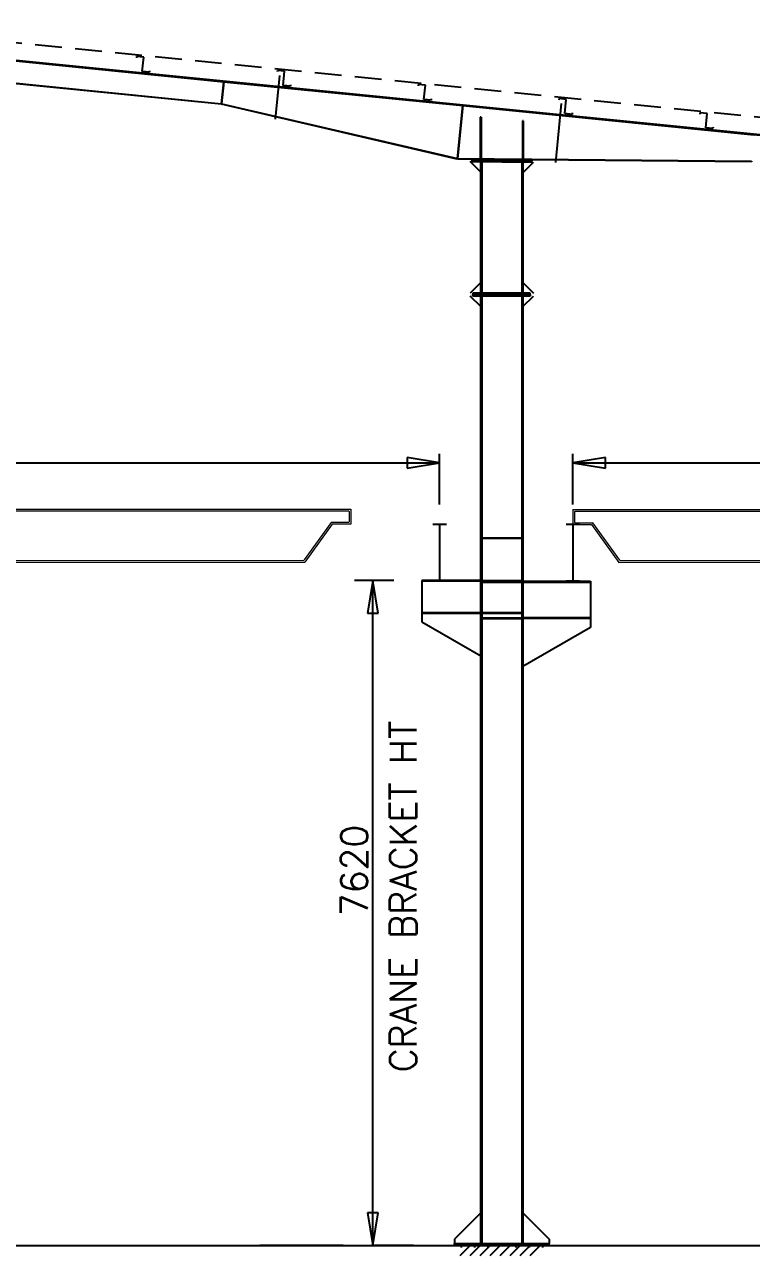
# Model space of a CAD drawing. Header units: millimetres. Extents: x 68421 to 1479662, y -51504 to 144751.
# Drawn here: x 1176996 to 1185178, y 59664 to 73527 of the extents above; entities that cross this region are included whole.
import ezdxf

# ---------------------------------------------------------------- set-up
doc = ezdxf.new("R2010")
doc.units = ezdxf.units.MM
doc.header["$LTSCALE"] = 0.35
doc.header["$MEASUREMENT"] = 0
doc.linetypes.add('CONTIN', pattern=[0, 0, 0])
doc.linetypes.add('DASHED', pattern=[1290.855, 860.57, -430.285])
doc.layers.get('0').update_dxf_attribs({"linetype": 'CONTIN'})
for name, color, linetype in [('1', 7, 'CONTIN'), ('10', 10, 'CONTIN'), ('11', 7, 'CONTIN'), ('12', 6, 'CONTIN'), ('2', 6, 'CONTIN'), ('5', 5, 'DASHED')]:
    doc.layers.add(name, color=color, linetype=linetype)
doc.styles.add('SIMPLEX', font='simplex.shx', dxfattribs={"width": 0.8})

# ---------------------------------------------------------------- blocks, each defined once
blk = doc.blocks.new('WSECTN')
for p, q in [((-76.2, 25.4), (76.2, 25.4)), ((0, 0), (0, 25.4)), ((-76.2, 0), (76.2, 0))]:
    blk.add_line(p, q)
blk = doc.blocks.new('ARROWF')
for p, q in [((0, 0), (-366, 61)), ((-366, 61), (-366, -61)), ((-366, -61), (0, 0))]:
    blk.add_line(p, q)
blk = doc.blocks.new('ZCOL')
for p, q in [((10.2, 0), (0, 0)), ((0, 0), (0, -25.4)), ((10.2, -2.5), (10.2, 0)), ((-10.2, -25.4), (-10.2, -22.9)), ((0, -25.4), (-10.2, -25.4))]:
    blk.add_line(p, q)
blk = doc.blocks.new('FGD')
at = {"lineweight": 0}
for p, q in [((1119001, 91678), (1131701, 91682)), ((1119001, 91678), (1119001, 91509)), ((1119021, 91652), (1119021, 91536)), ((1119028, 91658), (1131675, 91662)), ((1131681, 91655), (1131681, 91539)), ((1131701, 91682), (1131701, 91513)), ((1119001, 91509), (1119211, 91509)), ((1119028, 91529), (1119218, 91529)), ((1119211, 91509), (1119518, 91082)), ((1119224, 91526), (1119526, 91105)), ((1131479, 91530), (1131177, 91109)), ((1131491, 91513), (1131185, 91086)), ((1131675, 91532), (1131484, 91532)), ((1131701, 91513), (1131491, 91513)), ((1119518, 91082), (1131185, 91086)), ((1119531, 91102), (1131171, 91106))]:
    blk.add_line(p, q, dxfattribs=at)
for centre, start, end in [((1119028, 91652), 90, 180), ((1131675, 91655), 0, 90), ((1119028, 91536), 180, 270), ((1119218, 91522), 35.6722, 90), ((1131484, 91526), 90, 144.3278), ((1131675, 91539), 270, 0), ((1131171, 91112), 270, 324.3278)]:
    blk.add_arc(centre, 6.64, start, end, dxfattribs=at)

msp = doc.modelspace()

# ---------------------------------------------------------------- linework, layer by layer
at = {"layer": '1'}
for p, q in [((1174884.23189, 73318.9179), (1179237.93899, 72883.5459)), ((1174884.23189, 73318.9179), (1185506.67139, 72256.6738)), ((1185507.16749, 72261.6484), (1174884.73189, 73323.8916)), ((1174884.23189, 73067.6709), (1179213.06199, 72634.7871)), ((1179212.24759, 72629.8437), (1174884.23189, 73062.6464)), ((1174884.73189, 73067.622), (1179212.74369, 72634.8173)), ((1179866.14989, 72954.9619), (1179816.72609, 72460.747)), ((1179213.06199, 72634.7871), (1179237.93899, 72883.5459)), ((1179237.93899, 72883.5459), (1179213.06199, 72634.7871)), ((1179237.93899, 72883.5459), (1181927.91939, 72614.5488)), ((1179213.44089, 72634.6992), (1179212.08349, 72628.8554)), ((1181866.86089, 72011.6826), (1179212.08349, 72628.8554)), ((1179212.74369, 72634.8173), (1179212.24759, 72629.8437)), ((1179213.06199, 72634.7871), (1179213.06199, 72634.7871)), ((1179213.06199, 72634.7871), (1181868.21829, 72017.5263)), ((1179213.44089, 72634.6992), (1181868.21829, 72017.5263)), ((1181868.21829, 72017.5263), (1181927.91939, 72614.5488)), ((1181927.91939, 72614.5488), (1181868.21829, 72017.5263)), ((1181927.91939, 72614.5488), (1185208.15579, 72286.5244)), ((1183037.83159, 72637.7939), (1182971.52299, 71974.7236)), ((1182126.23389, 72485.0742), (1182126.23389, 72015.0742)), ((1182136.23779, 72485.0742), (1182126.23389, 72485.0742)), ((1182126.23389, 72485.0742), (1182126.23389, 72015.0742)), ((1182136.23779, 72485.0742), (1182126.23389, 72485.0742)), ((1182126.23389, 72485.0742), (1182126.23389, 72015.0742)), ((1182136.23779, 72485.0742), (1182126.23389, 72485.0742)), ((1182126.23389, 72485.0742), (1182126.23389, 72015.0742)), ((1182136.23779, 72485.0742), (1182126.23389, 72485.0742)), ((1182126.23389, 72485.0742), (1182126.23389, 72015.0742)), ((1182136.23779, 72485.0742), (1182126.23389, 72485.0742)), ((1182126.23389, 72485.0742), (1182126.23389, 72015.0742)), ((1182136.23779, 72485.0742), (1182126.23389, 72485.0742)), ((1182126.23389, 72485.0742), (1182126.23389, 72015.0742)), ((1182136.23779, 72485.0742), (1182126.23389, 72485.0742)), ((1182126.23389, 72485.0742), (1182126.23389, 72015.0742)), ((1182136.23779, 72485.0742), (1182126.23389, 72485.0742)), ((1182126.23389, 72485.0742), (1182126.23389, 72015.0742)), ((1182136.23779, 72485.0742), (1182126.23389, 72485.0742)), ((1182136.23779, 72485.0742), (1182136.23779, 72015.0742)), ((1182136.23779, 72485.0742), (1182136.23779, 72015.0742)), ((1182136.23779, 72485.0742), (1182136.23779, 72015.0742)), ((1182136.23779, 72485.0742), (1182136.23779, 72015.0742)), ((1182136.23779, 72485.0742), (1182136.23779, 72015.0742)), ((1182136.23779, 72485.0742), (1182136.23779, 72015.0742)), ((1182136.23779, 72485.0742), (1182136.23779, 72015.0742)), ((1182136.23779, 72485.0742), (1182136.23779, 72015.0742)), ((1182136.23779, 72485.0742), (1182136.23779, 72015.0742)), ((1182600.23389, 72441.0615), (1182600.23389, 72011.0615)), ((1182610.23779, 72441.0615), (1182600.23389, 72441.0615)), ((1182600.23389, 72441.0615), (1182600.23389, 72011.0615)), ((1182610.23779, 72441.0615), (1182600.23389, 72441.0615)), ((1182600.23389, 72441.0615), (1182600.23389, 72011.0615)), ((1182610.23779, 72441.0615), (1182600.23389, 72441.0615)), ((1182600.23389, 72441.0615), (1182600.23389, 72011.0615)), ((1182610.23779, 72441.0615), (1182600.23389, 72441.0615)), ((1182600.23389, 72441.0615), (1182600.23389, 72011.0615)), ((1182610.23779, 72441.0615), (1182600.23389, 72441.0615)), ((1182600.23389, 72441.0615), (1182600.23389, 72011.0615)), ((1182610.23779, 72441.0615), (1182600.23389, 72441.0615)), ((1182600.23389, 72441.0615), (1182600.23389, 72011.0615)), ((1182610.23779, 72441.0615), (1182600.23389, 72441.0615)), ((1182600.23389, 72441.0615), (1182600.23389, 72011.0615)), ((1182610.23779, 72441.0615), (1182600.23389, 72441.0615)), ((1182600.23389, 72441.0615), (1182600.23389, 72011.0615)), ((1182610.23779, 72441.0615), (1182600.23389, 72441.0615)), ((1182610.23779, 72441.0615), (1182610.23779, 72011.0615)), ((1182610.23779, 72441.0615), (1182610.23779, 72011.0615)), ((1182610.23779, 72441.0615), (1182610.23779, 72011.0615)), ((1182610.23779, 72441.0615), (1182610.23779, 72011.0615)), ((1182610.23779, 72441.0615), (1182610.23779, 72011.0615)), ((1182610.23779, 72441.0615), (1182610.23779, 72011.0615)), ((1182610.23779, 72441.0615), (1182610.23779, 72011.0615)), ((1182610.23779, 72441.0615), (1182610.23779, 72011.0615)), ((1182610.23779, 72441.0615), (1182610.23779, 72011.0615)), ((1181868.21829, 72017.5263), (1181866.86089, 72011.6826)), ((1181868.21829, 72017.5263), (1181868.16749, 72011.5263)), ((1182031.46829, 72010.0703), (1181868.16749, 72011.5263)), ((1181868.21829, 72017.5263), (1181868.21829, 72017.5263)), ((1181868.21829, 72017.5263), (1185178.30809, 71988.0127)), ((1181868.21829, 72017.5263), (1182031.52299, 72016.0703)), ((1182131.23589, 71863.1796), (1182011.23589, 71984.25)), ((1182011.23589, 71984.25), (1182011.23589, 71984.249)), ((1182131.23589, 71863.1796), (1182011.23589, 71984.25)), ((1182011.23589, 71984.25), (1182011.23589, 71984.249)), ((1182131.23589, 71863.1796), (1182011.23589, 71984.25)), ((1182011.23589, 71984.25), (1182011.23589, 71984.249)), ((1182131.23589, 71863.1796), (1182011.23589, 71984.25)), ((1182011.23589, 71984.25), (1182011.23589, 71984.249)), ((1182131.23589, 71863.1796), (1182011.23589, 71984.25)), ((1182011.23589, 71984.25), (1182011.23589, 71984.249)), ((1182131.23589, 71863.1796), (1182011.23589, 71984.25)), ((1182011.23589, 71984.25), (1182011.23589, 71984.249)), ((1182131.23589, 71863.1796), (1182011.23589, 71984.25)), ((1182011.23589, 71984.25), (1182011.23589, 71984.249)), ((1182131.23589, 71863.1796), (1182011.23589, 71984.25)), ((1182011.23589, 71984.25), (1182011.23589, 71984.249)), ((1182131.23589, 71863.1796), (1182011.23589, 71984.25)), ((1182011.23589, 71984.25), (1182011.23589, 71984.249)), ((1182031.38039, 72000.0693), (1182031.23779, 71984.0703)), ((1182031.23779, 71984.0703), (1182705.23189, 71978.0605)), ((1182031.52299, 72016.0703), (1182031.38039, 72000.0713)), ((1182031.38039, 72000.0713), (1182705.37259, 71994.0615)), ((1182031.52299, 72016.0703), (1182031.46829, 72010.0703)), ((1182031.52299, 72016.0703), (1182705.51709, 72010.0615)), ((1182136.23779, 72015.0742), (1182126.23389, 72015.0742)), ((1182136.23779, 72015.0742), (1182126.23389, 72015.0742)), ((1182136.23779, 72015.0742), (1182126.23389, 72015.0742)), ((1182136.23779, 72015.0742), (1182126.23389, 72015.0742)), ((1182136.23779, 72015.0742), (1182126.23389, 72015.0742)), ((1182136.23779, 72015.0742), (1182126.23389, 72015.0742)), ((1182136.23779, 72015.0742), (1182126.23389, 72015.0742)), ((1182136.23779, 72015.0742), (1182126.23389, 72015.0742)), ((1182136.23779, 72015.0742), (1182126.23389, 72015.0742)), ((1182131.23589, 70501.7402), (1182131.23589, 71983.0732)), ((1182131.23589, 71983.0732), (1182143.23589, 71983.0732)), ((1182143.23589, 71983.0732), (1182143.23589, 70501.7402)), ((1182593.23589, 71978.9179), (1182593.23589, 70501.7402)), ((1182609.23189, 71978.9179), (1182593.23589, 71978.9179)), ((1182610.23779, 72011.0615), (1182600.23389, 72011.0615)), ((1182610.23779, 72011.0615), (1182600.23389, 72011.0615)), ((1182610.23779, 72011.0615), (1182600.23389, 72011.0615)), ((1182610.23779, 72011.0615), (1182600.23389, 72011.0615)), ((1182610.23779, 72011.0615), (1182600.23389, 72011.0615)), ((1182610.23779, 72011.0615), (1182600.23389, 72011.0615)), ((1182610.23779, 72011.0615), (1182600.23389, 72011.0615)), ((1182610.23779, 72011.0615), (1182600.23389, 72011.0615)), ((1182610.23779, 72011.0615), (1182600.23389, 72011.0615)), ((1182605.23189, 71858.9531), (1182725.23189, 71977.8838)), ((1182605.23189, 71858.9531), (1182725.23189, 71977.8838)), ((1182605.23189, 71858.9531), (1182725.23189, 71977.8838)), ((1182605.23189, 71858.9531), (1182725.23189, 71977.8838)), ((1182605.23189, 71858.9531), (1182725.23189, 71977.8838)), ((1182605.23189, 71858.9531), (1182725.23189, 71977.8838)), ((1182605.23189, 71858.9531), (1182725.23189, 71977.8838)), ((1182605.23189, 71858.9531), (1182725.23189, 71977.8838)), ((1182605.23189, 71858.9531), (1182725.23189, 71977.8838)), ((1182609.23189, 70501.7402), (1182609.23189, 71978.9179)), ((1182705.23189, 71978.0605), (1182705.37259, 71994.0615)), ((1182705.51709, 72010.0615), (1182705.37259, 71994.0615)), ((1182705.51709, 72010.0615), (1182705.46629, 72004.0605)), ((1185177.98389, 71982.0156), (1182705.46629, 72004.0605)), ((1182705.51709, 72010.0615), (1185178.03469, 71988.0156)), ((1182725.23189, 71977.8838), (1182725.23189, 71977.8838)), ((1182725.23189, 71977.8838), (1182725.23189, 71977.8838)), ((1182725.23189, 71977.8838), (1182725.23189, 71977.8838)), ((1182725.23189, 71977.8838), (1182725.23189, 71977.8838)), ((1182725.23189, 71977.8838), (1182725.23189, 71977.8838)), ((1182725.23189, 71977.8838), (1182725.23189, 71977.8838)), ((1182725.23189, 71977.8838), (1182725.23189, 71977.8838)), ((1182725.23189, 71977.8838), (1182725.23189, 71977.8838)), ((1182725.23189, 71977.8838), (1182725.23189, 71977.8838)), ((1185178.03469, 71988.0156), (1185177.98389, 71982.0156)), ((1182131.23589, 70621.7402), (1182011.23589, 70501.7402)), ((1182131.23589, 70621.7402), (1182011.23589, 70501.7402)), ((1182131.23589, 70621.7402), (1182011.23589, 70501.7402)), ((1182131.23589, 70621.7402), (1182011.23589, 70501.7402)), ((1182131.23589, 70621.7402), (1182011.23589, 70501.7402)), ((1182131.23589, 70621.7402), (1182011.23589, 70501.7402)), ((1182131.23589, 70621.7402), (1182011.23589, 70501.7402)), ((1182131.23589, 70621.7402), (1182011.23589, 70501.7402)), ((1182131.23589, 70621.7402), (1182011.23589, 70501.7402)), ((1182605.23189, 70621.7402), (1182725.23189, 70501.7402)), ((1182605.23189, 70621.7402), (1182725.23189, 70501.7402)), ((1182605.23189, 70621.7402), (1182725.23189, 70501.7402)), ((1182605.23189, 70621.7402), (1182725.23189, 70501.7402)), ((1182605.23189, 70621.7402), (1182725.23189, 70501.7402)), ((1182605.23189, 70621.7402), (1182725.23189, 70501.7402)), ((1182605.23189, 70621.7402), (1182725.23189, 70501.7402)), ((1182605.23189, 70621.7402), (1182725.23189, 70501.7402)), ((1182605.23189, 70621.7402), (1182725.23189, 70501.7402)), ((1182011.23589, 70501.7402), (1182011.23589, 70501.7402)), ((1182011.23589, 70501.7402), (1182011.23589, 70501.7402)), ((1182011.23589, 70501.7402), (1182011.23589, 70501.7402)), ((1182011.23589, 70501.7402), (1182011.23589, 70501.7402)), ((1182011.23589, 70501.7402), (1182011.23589, 70501.7402)), ((1182011.23589, 70501.7402), (1182011.23589, 70501.7402)), ((1182011.23589, 70501.7402), (1182011.23589, 70501.7402)), ((1182011.23589, 70501.7402), (1182011.23589, 70501.7402)), ((1182011.23589, 70501.7402), (1182011.23589, 70501.7402)), ((1182131.23589, 70349.7412), (1182011.23589, 70469.7402)), ((1182011.23589, 70469.7402), (1182011.23589, 70469.7402)), ((1182131.23589, 70349.7412), (1182011.23589, 70469.7402)), ((1182011.23589, 70469.7402), (1182011.23589, 70469.7402)), ((1182131.23589, 70349.7412), (1182011.23589, 70469.7402)), ((1182011.23589, 70469.7402), (1182011.23589, 70469.7402)), ((1182131.23589, 70349.7412), (1182011.23589, 70469.7402)), ((1182011.23589, 70469.7402), (1182011.23589, 70469.7402)), ((1182131.23589, 70349.7412), (1182011.23589, 70469.7402)), ((1182011.23589, 70469.7402), (1182011.23589, 70469.7402)), ((1182131.23589, 70349.7412), (1182011.23589, 70469.7402)), ((1182011.23589, 70469.7402), (1182011.23589, 70469.7402)), ((1182131.23589, 70349.7412), (1182011.23589, 70469.7402)), ((1182011.23589, 70469.7402), (1182011.23589, 70469.7402)), ((1182131.23589, 70349.7412), (1182011.23589, 70469.7402)), ((1182011.23589, 70469.7402), (1182011.23589, 70469.7402)), ((1182131.23589, 70349.7412), (1182011.23589, 70469.7402)), ((1182011.23589, 70469.7402), (1182011.23589, 70469.7402)), ((1182689.23589, 70501.7402), (1182043.23589, 70501.7402)), ((1182043.23589, 70501.7402), (1182043.23589, 70485.7392)), ((1182043.23589, 70485.7392), (1182689.23589, 70485.7392)), ((1182043.23589, 70469.7402), (1182043.23589, 70485.7392)), ((1182043.23589, 70485.7392), (1182689.23589, 70485.7392)), ((1182689.23589, 70469.7402), (1182043.23589, 70469.7402)), ((1182093.23189, 70511.1406), (1182093.23189, 70460.3408)), ((1182093.23189, 70511.1406), (1182093.23189, 70460.3408)), ((1182143.23589, 70501.7402), (1182131.23589, 70501.7402)), ((1182131.23589, 59796.54), (1182131.23589, 70469.7402)), ((1182131.23589, 70469.7402), (1182143.23589, 70469.7402)), ((1182143.23589, 70469.7402), (1182143.23589, 59796.54)), ((1182193.23189, 70511.1406), (1182193.23189, 70460.3408)), ((1182193.23189, 70511.1406), (1182193.23189, 70460.3408)), ((1182539.23589, 70511.1406), (1182539.23589, 70460.3408)), ((1182539.23589, 70511.1406), (1182539.23589, 70460.3408)), ((1182593.23589, 70501.7402), (1182609.23189, 70501.7402)), ((1182593.23589, 70469.7402), (1182593.23589, 59796.54)), ((1182609.23189, 70469.7402), (1182593.23589, 70469.7402)), ((1182605.23189, 70349.7412), (1182725.23189, 70469.7402)), ((1182605.23189, 70349.7412), (1182725.23189, 70469.7402)), ((1182605.23189, 70349.7412), (1182725.23189, 70469.7402)), ((1182605.23189, 70349.7412), (1182725.23189, 70469.7402)), ((1182605.23189, 70349.7412), (1182725.23189, 70469.7402)), ((1182605.23189, 70349.7412), (1182725.23189, 70469.7402)), ((1182605.23189, 70349.7412), (1182725.23189, 70469.7402)), ((1182605.23189, 70349.7412), (1182725.23189, 70469.7402)), ((1182605.23189, 70349.7412), (1182725.23189, 70469.7402)), ((1182609.23189, 59796.54), (1182609.23189, 70469.7402)), ((1182639.23589, 70511.1406), (1182639.23589, 70460.3408)), ((1182639.23589, 70511.1406), (1182639.23589, 70460.3408)), ((1182689.23589, 70485.7392), (1182689.23589, 70501.7402)), ((1182689.23589, 70485.7392), (1182689.23589, 70469.7402)), ((1182725.23189, 70501.7402), (1182725.23189, 70501.7402)), ((1182725.23189, 70501.7402), (1182725.23189, 70501.7402)), ((1182725.23189, 70501.7402), (1182725.23189, 70501.7402)), ((1182725.23189, 70501.7402), (1182725.23189, 70501.7402)), ((1182725.23189, 70501.7402), (1182725.23189, 70501.7402)), ((1182725.23189, 70501.7402), (1182725.23189, 70501.7402)), ((1182725.23189, 70501.7402), (1182725.23189, 70501.7402)), ((1182725.23189, 70501.7402), (1182725.23189, 70501.7402)), ((1182725.23189, 70501.7402), (1182725.23189, 70501.7402)), ((1182725.23189, 70469.7402), (1182725.23189, 70469.7402)), ((1182725.23189, 70469.7402), (1182725.23189, 70469.7402)), ((1182725.23189, 70469.7402), (1182725.23189, 70469.7402)), ((1182725.23189, 70469.7402), (1182725.23189, 70469.7402)), ((1182725.23189, 70469.7402), (1182725.23189, 70469.7402)), ((1182725.23189, 70469.7402), (1182725.23189, 70469.7402)), ((1182725.23189, 70469.7402), (1182725.23189, 70469.7402)), ((1182725.23189, 70469.7402), (1182725.23189, 70469.7402)), ((1182725.23189, 70469.7402), (1182725.23189, 70469.7402)), ((1182143.23589, 67746.54), (1182593.23589, 67746.54)), ((1182143.23589, 67746.54), (1182143.23589, 67740.54)), ((1182143.23589, 67746.54), (1182593.23589, 67746.54)), ((1182143.23589, 67746.54), (1182143.23589, 67740.54)), ((1182143.23589, 67746.54), (1182593.23589, 67746.54)), ((1182143.23589, 67746.54), (1182143.23589, 67740.54)), ((1182143.23589, 67746.54), (1182593.23589, 67746.54)), ((1182143.23589, 67746.54), (1182143.23589, 67740.54)), ((1182143.23589, 67746.54), (1182593.23589, 67746.54)), ((1182143.23589, 67746.54), (1182143.23589, 67740.54)), ((1182143.23589, 67746.54), (1182593.23589, 67746.54)), ((1182143.23589, 67746.54), (1182143.23589, 67740.54)), ((1182143.23589, 67746.54), (1182593.23589, 67746.54)), ((1182143.23589, 67746.54), (1182143.23589, 67740.54)), ((1182143.23589, 67746.54), (1182593.23589, 67746.54)), ((1182143.23589, 67746.54), (1182143.23589, 67740.54)), ((1182143.23589, 67746.54), (1182593.23589, 67746.54)), ((1182143.23589, 67746.54), (1182143.23589, 67740.54)), ((1182143.23589, 67746.54), (1182593.23589, 67746.54)), ((1182143.23589, 67746.54), (1182143.23589, 67740.54)), ((1182143.23589, 67746.54), (1182593.23589, 67746.54)), ((1182143.23589, 67746.54), (1182143.23589, 67740.54)), ((1182143.23589, 67746.54), (1182593.23589, 67746.54)), ((1182143.23589, 67746.54), (1182143.23589, 67740.54)), ((1182143.23589, 67746.54), (1182593.23589, 67746.54)), ((1182143.23589, 67746.54), (1182143.23589, 67740.54)), ((1182143.23589, 67746.54), (1182593.23589, 67746.54)), ((1182143.23589, 67746.54), (1182143.23589, 67740.54)), ((1182143.23589, 67746.54), (1182593.23589, 67746.54)), ((1182143.23589, 67746.54), (1182143.23589, 67740.54)), ((1182143.23589, 67746.54), (1182593.23589, 67746.54)), ((1182143.23589, 67746.54), (1182143.23589, 67740.54)), ((1182143.23589, 67746.54), (1182593.23589, 67746.54)), ((1182143.23589, 67746.54), (1182143.23589, 67740.54)), ((1182143.23589, 67746.54), (1182593.23589, 67746.54)), ((1182143.23589, 67746.54), (1182143.23589, 67740.54)), ((1182143.23589, 67740.54), (1182593.23589, 67740.54)), ((1182143.23589, 67740.54), (1182593.23589, 67740.54)), ((1182143.23589, 67740.54), (1182593.23589, 67740.54)), ((1182143.23589, 67740.54), (1182593.23589, 67740.54)), ((1182143.23589, 67740.54), (1182593.23589, 67740.54)), ((1182143.23589, 67740.54), (1182593.23589, 67740.54)), ((1182143.23589, 67740.54), (1182593.23589, 67740.54)), ((1182143.23589, 67740.54), (1182593.23589, 67740.54)), ((1182143.23589, 67740.54), (1182593.23589, 67740.54)), ((1182143.23589, 67740.54), (1182593.23589, 67740.54)), ((1182143.23589, 67740.54), (1182593.23589, 67740.54)), ((1182143.23589, 67740.54), (1182593.23589, 67740.54)), ((1182143.23589, 67740.54), (1182593.23589, 67740.54)), ((1182143.23589, 67740.54), (1182593.23589, 67740.54)), ((1182143.23589, 67740.54), (1182593.23589, 67740.54)), ((1182143.23589, 67740.54), (1182593.23589, 67740.54)), ((1182143.23589, 67740.54), (1182593.23589, 67740.54)), ((1182143.23589, 67740.54), (1182593.23589, 67740.54)), ((1182593.23589, 67746.54), (1182593.23589, 67740.54)), ((1182593.23589, 67746.54), (1182593.23589, 67740.54)), ((1182593.23589, 67746.54), (1182593.23589, 67740.54)), ((1182593.23589, 67746.54), (1182593.23589, 67740.54)), ((1182593.23589, 67746.54), (1182593.23589, 67740.54)), ((1182593.23589, 67746.54), (1182593.23589, 67740.54)), ((1182593.23589, 67746.54), (1182593.23589, 67740.54)), ((1182593.23589, 67746.54), (1182593.23589, 67740.54)), ((1182593.23589, 67746.54), (1182593.23589, 67740.54)), ((1182593.23589, 67746.54), (1182593.23589, 67740.54)), ((1182593.23589, 67746.54), (1182593.23589, 67740.54)), ((1182593.23589, 67746.54), (1182593.23589, 67740.54)), ((1182593.23589, 67746.54), (1182593.23589, 67740.54)), ((1182593.23589, 67746.54), (1182593.23589, 67740.54)), ((1182593.23589, 67746.54), (1182593.23589, 67740.54)), ((1182593.23589, 67746.54), (1182593.23589, 67740.54)), ((1182593.23589, 67746.54), (1182593.23589, 67740.54)), ((1182593.23589, 67746.54), (1182593.23589, 67740.54)), ((1182131.23589, 67264.54), (1181468.23389, 67264.54)), ((1181468.23389, 67264.54), (1181468.23389, 66898.54)), ((1182131.23589, 67264.54), (1181468.23389, 67264.54)), ((1181468.23389, 67264.54), (1181468.23389, 66898.54)), ((1182131.23589, 67264.54), (1181468.23389, 67264.54)), ((1181468.23389, 67264.54), (1181468.23389, 66898.54)), ((1182131.23589, 67264.54), (1181468.23389, 67264.54)), ((1181468.23389, 67264.54), (1181468.23389, 66898.54)), ((1182131.23589, 67264.54), (1181468.23389, 67264.54)), ((1181468.23389, 67264.54), (1181468.23389, 66898.54)), ((1182131.23589, 67264.54), (1181468.23389, 67264.54)), ((1181468.23389, 67264.54), (1181468.23389, 66898.54)), ((1182131.23589, 67264.54), (1181468.23389, 67264.54)), ((1181468.23389, 67264.54), (1181468.23389, 66898.54)), ((1182131.23589, 67264.54), (1181468.23389, 67264.54)), ((1181468.23389, 67264.54), (1181468.23389, 66898.54)), ((1182131.23589, 67264.54), (1181468.23389, 67264.54)), ((1181468.23389, 67264.54), (1181468.23389, 66898.54)), ((1182131.23589, 67256.54), (1181468.23389, 67256.54)), ((1182131.23589, 67256.54), (1181468.23389, 67256.54)), ((1182131.23589, 67256.54), (1181468.23389, 67256.54)), ((1182131.23589, 67256.54), (1181468.23389, 67256.54)), ((1182131.23589, 67256.54), (1181468.23389, 67256.54)), ((1182131.23589, 67256.54), (1181468.23389, 67256.54)), ((1182131.23589, 67256.54), (1181468.23389, 67256.54)), ((1182131.23589, 67256.54), (1181468.23389, 67256.54)), ((1182131.23589, 67256.54), (1181468.23389, 67256.54)), ((1182143.23589, 67264.54), (1182593.23589, 67264.54)), ((1182143.23589, 67264.54), (1182143.23589, 67258.54)), ((1182143.23589, 67264.54), (1182593.23589, 67264.54)), ((1182143.23589, 67264.54), (1182143.23589, 67258.54)), ((1182143.23589, 67264.54), (1182593.23589, 67264.54)), ((1182143.23589, 67264.54), (1182143.23589, 67258.54)), ((1182143.23589, 67264.54), (1182593.23589, 67264.54)), ((1182143.23589, 67264.54), (1182143.23589, 67258.54)), ((1182143.23589, 67264.54), (1182593.23589, 67264.54)), ((1182143.23589, 67264.54), (1182143.23589, 67258.54)), ((1182143.23589, 67264.54), (1182593.23589, 67264.54)), ((1182143.23589, 67264.54), (1182143.23589, 67258.54)), ((1182143.23589, 67264.54), (1182593.23589, 67264.54)), ((1182143.23589, 67264.54), (1182143.23589, 67258.54)), ((1182143.23589, 67264.54), (1182593.23589, 67264.54)), ((1182143.23589, 67264.54), (1182143.23589, 67258.54)), ((1182143.23589, 67264.54), (1182593.23589, 67264.54)), ((1182143.23589, 67264.54), (1182143.23589, 67258.54)), ((1182143.23589, 67258.54), (1182593.23589, 67258.54)), ((1182143.23589, 67258.54), (1182593.23589, 67258.54)), ((1182143.23589, 67258.54), (1182593.23589, 67258.54)), ((1182143.23589, 67258.54), (1182593.23589, 67258.54)), ((1182143.23589, 67258.54), (1182593.23589, 67258.54)), ((1182143.23589, 67258.54), (1182593.23589, 67258.54)), ((1182143.23589, 67258.54), (1182593.23589, 67258.54)), ((1182143.23589, 67258.54), (1182593.23589, 67258.54)), ((1182143.23589, 67258.54), (1182593.23589, 67258.54)), ((1182143.23589, 67256.54), (1182593.23589, 67256.54)), ((1182143.23589, 67256.54), (1182143.23589, 67246.53951)), ((1182143.23589, 67256.54), (1182593.23589, 67256.54)), ((1182143.23589, 67256.54), (1182143.23589, 67246.53951)), ((1182143.23589, 67256.54), (1182593.23589, 67256.54)), ((1182143.23589, 67256.54), (1182143.23589, 67246.53951)), ((1182143.23589, 67256.54), (1182593.23589, 67256.54)), ((1182143.23589, 67256.54), (1182143.23589, 67246.53951)), ((1182143.23589, 67256.54), (1182593.23589, 67256.54)), ((1182143.23589, 67256.54), (1182143.23589, 67246.53951)), ((1182143.23589, 67256.54), (1182593.23589, 67256.54)), ((1182143.23589, 67256.54), (1182143.23589, 67246.53951)), ((1182143.23589, 67256.54), (1182593.23589, 67256.54)), ((1182143.23589, 67256.54), (1182143.23589, 67246.53951)), ((1182143.23589, 67256.54), (1182593.23589, 67256.54)), ((1182143.23589, 67256.54), (1182143.23589, 67246.53951)), ((1182143.23589, 67256.54), (1182593.23589, 67256.54)), ((1182143.23589, 67256.54), (1182143.23589, 67246.53951)), ((1182143.23589, 67246.53951), (1182593.23589, 67246.53951)), ((1182143.23589, 67246.53951), (1182593.23589, 67246.53951)), ((1182143.23589, 67246.53951), (1182593.23589, 67246.53951)), ((1182143.23589, 67246.53951), (1182593.23589, 67246.53951)), ((1182143.23589, 67246.53951), (1182593.23589, 67246.53951)), ((1182143.23589, 67246.53951), (1182593.23589, 67246.53951)), ((1182143.23589, 67246.53951), (1182593.23589, 67246.53951)), ((1182143.23589, 67246.53951), (1182593.23589, 67246.53951)), ((1182143.23589, 67246.53951), (1182593.23589, 67246.53951)), ((1182593.23589, 67264.54), (1182593.23589, 67258.54)), ((1182593.23589, 67264.54), (1182593.23589, 67258.54)), ((1182593.23589, 67264.54), (1182593.23589, 67258.54)), ((1182593.23589, 67264.54), (1182593.23589, 67258.54)), ((1182593.23589, 67264.54), (1182593.23589, 67258.54)), ((1182593.23589, 67264.54), (1182593.23589, 67258.54)), ((1182593.23589, 67264.54), (1182593.23589, 67258.54)), ((1182593.23589, 67264.54), (1182593.23589, 67258.54)), ((1182593.23589, 67264.54), (1182593.23589, 67258.54)), ((1182593.23589, 67256.54), (1182593.23589, 67246.53951)), ((1182593.23589, 67256.54), (1182593.23589, 67246.53951)), ((1182593.23589, 67256.54), (1182593.23589, 67246.53951)), ((1182593.23589, 67256.54), (1182593.23589, 67246.53951)), ((1182593.23589, 67256.54), (1182593.23589, 67246.53951)), ((1182593.23589, 67256.54), (1182593.23589, 67246.53951)), ((1182593.23589, 67256.54), (1182593.23589, 67246.53951)), ((1182593.23589, 67256.54), (1182593.23589, 67246.53951)), ((1182593.23589, 67256.54), (1182593.23589, 67246.53951)), ((1182605.23189, 67256.54), (1183368.23779, 67256.54)), ((1182605.23189, 67256.54), (1183368.23779, 67256.54)), ((1182605.23189, 67256.54), (1183368.23779, 67256.54)), ((1182605.23189, 67256.54), (1183368.23779, 67256.54)), ((1182605.23189, 67256.54), (1183368.23779, 67256.54)), ((1182605.23189, 67256.54), (1183368.23779, 67256.54)), ((1182605.23189, 67256.54), (1183368.23779, 67256.54)), ((1182605.23189, 67256.54), (1183368.23779, 67256.54)), ((1182605.23189, 67256.54), (1183368.23779, 67256.54)), ((1182605.23189, 67246.53951), (1183368.23779, 67246.53951)), ((1182605.23189, 67246.53951), (1183368.23779, 67246.53951)), ((1182605.23189, 67246.53951), (1183368.23779, 67246.53951)), ((1182605.23189, 67246.53951), (1183368.23779, 67246.53951)), ((1182605.23189, 67246.53951), (1183368.23779, 67246.53951)), ((1182605.23189, 67246.53951), (1183368.23779, 67246.53951)), ((1182605.23189, 67246.53951), (1183368.23779, 67246.53951)), ((1182605.23189, 67246.53951), (1183368.23779, 67246.53951)), ((1182605.23189, 67246.53951), (1183368.23779, 67246.53951)), ((1183368.23779, 67256.54), (1183368.23779, 66836.54146)), ((1183368.23779, 67256.54), (1183368.23779, 66836.54146)), ((1183368.23779, 67256.54), (1183368.23779, 66836.54146)), ((1183368.23779, 67256.54), (1183368.23779, 66836.54146)), ((1183368.23779, 67256.54), (1183368.23779, 66836.54146)), ((1183368.23779, 67256.54), (1183368.23779, 66836.54146)), ((1183368.23779, 67256.54), (1183368.23779, 66836.54146)), ((1183368.23779, 67256.54), (1183368.23779, 66836.54146)), ((1183368.23779, 67256.54), (1183368.23779, 66836.54146)), ((1181468.23389, 66906.53951), (1182131.23589, 66906.53951)), ((1181468.23389, 66906.53951), (1182131.23589, 66906.53951)), ((1181468.23389, 66906.53951), (1182131.23589, 66906.53951)), ((1181468.23389, 66906.53951), (1182131.23589, 66906.53951)), ((1181468.23389, 66906.53951), (1182131.23589, 66906.53951)), ((1181468.23389, 66906.53951), (1182131.23589, 66906.53951)), ((1181468.23389, 66906.53951), (1182131.23589, 66906.53951)), ((1181468.23389, 66906.53951), (1182131.23589, 66906.53951)), ((1181468.23389, 66906.53951), (1182131.23589, 66906.53951)), ((1181468.23389, 66898.54), (1182131.23589, 66898.54)), ((1181468.23389, 66898.54), (1181468.23389, 66798.54)), ((1181468.23389, 66898.54), (1182131.23589, 66898.54)), ((1181468.23389, 66898.54), (1182131.23589, 66898.54)), ((1181468.23389, 66898.54), (1182131.23589, 66898.54)), ((1181468.23389, 66898.54), (1182131.23589, 66898.54)), ((1181468.23389, 66898.54), (1182131.23589, 66898.54)), ((1181468.23389, 66898.54), (1182131.23589, 66898.54)), ((1181468.23389, 66898.54), (1182131.23589, 66898.54)), ((1181468.23389, 66898.54), (1182131.23589, 66898.54)), ((1182143.23589, 66904.53951), (1182593.23589, 66904.53951)), ((1182143.23589, 66904.53951), (1182143.23589, 66898.54)), ((1182143.23589, 66904.53951), (1182593.23589, 66904.53951)), ((1182143.23589, 66904.53951), (1182143.23589, 66898.54)), ((1182143.23589, 66904.53951), (1182593.23589, 66904.53951)), ((1182143.23589, 66904.53951), (1182143.23589, 66898.54)), ((1182143.23589, 66904.53951), (1182593.23589, 66904.53951)), ((1182143.23589, 66904.53951), (1182143.23589, 66898.54)), ((1182143.23589, 66904.53951), (1182593.23589, 66904.53951)), ((1182143.23589, 66904.53951), (1182143.23589, 66898.54)), ((1182143.23589, 66904.53951), (1182593.23589, 66904.53951)), ((1182143.23589, 66904.53951), (1182143.23589, 66898.54)), ((1182143.23589, 66904.53951), (1182593.23589, 66904.53951)), ((1182143.23589, 66904.53951), (1182143.23589, 66898.54)), ((1182143.23589, 66904.53951), (1182593.23589, 66904.53951)), ((1182143.23589, 66904.53951), (1182143.23589, 66898.54)), ((1182143.23589, 66904.53951), (1182593.23589, 66904.53951)), ((1182143.23589, 66904.53951), (1182143.23589, 66898.54)), ((1182143.23589, 66898.54), (1182593.23589, 66898.54)), ((1182143.23589, 66898.54), (1182593.23589, 66898.54)), ((1182143.23589, 66898.54), (1182593.23589, 66898.54)), ((1182143.23589, 66898.54), (1182593.23589, 66898.54)), ((1182143.23589, 66898.54), (1182593.23589, 66898.54)), ((1182143.23589, 66898.54), (1182593.23589, 66898.54)), ((1182143.23589, 66898.54), (1182593.23589, 66898.54)), ((1182143.23589, 66898.54), (1182593.23589, 66898.54)), ((1182143.23589, 66898.54), (1182593.23589, 66898.54)), ((1182143.23589, 66844.54146), (1182593.23589, 66844.54146)), ((1182143.23589, 66844.54146), (1182143.23589, 66836.54146)), ((1182143.23589, 66844.54146), (1182593.23589, 66844.54146)), ((1182143.23589, 66844.54146), (1182143.23589, 66836.54146)), ((1182143.23589, 66844.54146), (1182593.23589, 66844.54146)), ((1182143.23589, 66844.54146), (1182143.23589, 66836.54146)), ((1182143.23589, 66844.54146), (1182593.23589, 66844.54146)), ((1182143.23589, 66844.54146), (1182143.23589, 66836.54146)), ((1182143.23589, 66844.54146), (1182593.23589, 66844.54146)), ((1182143.23589, 66844.54146), (1182143.23589, 66836.54146)), ((1182143.23589, 66844.54146), (1182593.23589, 66844.54146)), ((1182143.23589, 66844.54146), (1182143.23589, 66836.54146)), ((1182143.23589, 66844.54146), (1182593.23589, 66844.54146)), ((1182143.23589, 66844.54146), (1182143.23589, 66836.54146)), ((1182143.23589, 66844.54146), (1182593.23589, 66844.54146)), ((1182143.23589, 66844.54146), (1182143.23589, 66836.54146)), ((1182143.23589, 66844.54146), (1182593.23589, 66844.54146)), ((1182143.23589, 66844.54146), (1182143.23589, 66836.54146)), ((1182143.23589, 66836.54146), (1182593.23589, 66836.54146)), ((1182143.23589, 66836.54146), (1182593.23589, 66836.54146)), ((1182143.23589, 66836.54146), (1182593.23589, 66836.54146)), ((1182143.23589, 66836.54146), (1182593.23589, 66836.54146)), ((1182143.23589, 66836.54146), (1182593.23589, 66836.54146)), ((1182143.23589, 66836.54146), (1182593.23589, 66836.54146)), ((1182143.23589, 66836.54146), (1182593.23589, 66836.54146)), ((1182143.23589, 66836.54146), (1182593.23589, 66836.54146)), ((1182143.23589, 66836.54146), (1182593.23589, 66836.54146)), ((1182593.23589, 66904.53951), (1182593.23589, 66898.54)), ((1182593.23589, 66904.53951), (1182593.23589, 66898.54)), ((1182593.23589, 66904.53951), (1182593.23589, 66898.54)), ((1182593.23589, 66904.53951), (1182593.23589, 66898.54)), ((1182593.23589, 66904.53951), (1182593.23589, 66898.54)), ((1182593.23589, 66904.53951), (1182593.23589, 66898.54)), ((1182593.23589, 66904.53951), (1182593.23589, 66898.54)), ((1182593.23589, 66904.53951), (1182593.23589, 66898.54)), ((1182593.23589, 66904.53951), (1182593.23589, 66898.54)), ((1182593.23589, 66844.54146), (1182593.23589, 66836.54146)), ((1182593.23589, 66844.54146), (1182593.23589, 66836.54146)), ((1182593.23589, 66844.54146), (1182593.23589, 66836.54146)), ((1182593.23589, 66844.54146), (1182593.23589, 66836.54146)), ((1182593.23589, 66844.54146), (1182593.23589, 66836.54146)), ((1182593.23589, 66844.54146), (1182593.23589, 66836.54146)), ((1182593.23589, 66844.54146), (1182593.23589, 66836.54146)), ((1182593.23589, 66844.54146), (1182593.23589, 66836.54146)), ((1182593.23589, 66844.54146), (1182593.23589, 66836.54146)), ((1183368.23779, 66846.54146), (1182605.23189, 66846.54146)), ((1183368.23779, 66846.54146), (1182605.23189, 66846.54146)), ((1183368.23779, 66846.54146), (1182605.23189, 66846.54146)), ((1183368.23779, 66846.54146), (1182605.23189, 66846.54146)), ((1183368.23779, 66846.54146), (1182605.23189, 66846.54146)), ((1183368.23779, 66846.54146), (1182605.23189, 66846.54146)), ((1183368.23779, 66846.54146), (1182605.23189, 66846.54146)), ((1183368.23779, 66846.54146), (1182605.23189, 66846.54146)), ((1183368.23779, 66846.54146), (1182605.23189, 66846.54146)), ((1183368.23779, 66836.54146), (1182605.23189, 66836.54146)), ((1183368.23779, 66836.54146), (1182605.23189, 66836.54146)), ((1183368.23779, 66836.54146), (1182605.23189, 66836.54146)), ((1183368.23779, 66836.54146), (1182605.23189, 66836.54146)), ((1183368.23779, 66836.54146), (1182605.23189, 66836.54146)), ((1183368.23779, 66836.54146), (1182605.23189, 66836.54146)), ((1183368.23779, 66836.54146), (1182605.23189, 66836.54146)), ((1183368.23779, 66836.54146), (1182605.23189, 66836.54146)), ((1183368.23779, 66836.54146), (1182605.23189, 66836.54146)), ((1183368.23779, 66836.54146), (1183368.23779, 66736.54)), ((1181468.23389, 66798.54), (1182131.23589, 66415.75582)), ((1183368.23779, 66736.54), (1182605.23189, 66296.02242)), ((1182131.23589, 60142.54101), (1181835.23589, 59846.53999)), ((1182131.23589, 60142.54101), (1181835.23589, 59846.53999)), ((1182131.23589, 60142.54101), (1181835.23589, 59846.53999)), ((1182131.23589, 60142.54101), (1181835.23589, 59846.53999)), ((1182131.23589, 60142.54101), (1181835.23589, 59846.53999)), ((1182131.23589, 60142.54101), (1181835.23589, 59846.53999)), ((1182131.23589, 60142.54101), (1181835.23589, 59846.53999)), ((1182131.23589, 60142.54101), (1181835.23589, 59846.53999)), ((1182131.23589, 60142.54101), (1181835.23589, 59846.53999)), ((1182609.23189, 60138.54101), (1182901.23189, 59846.53999)), ((1182609.23189, 60138.54101), (1182901.23189, 59846.53999)), ((1182609.23189, 60138.54101), (1182901.23189, 59846.53999)), ((1182609.23189, 60138.54101), (1182901.23189, 59846.53999)), ((1182609.23189, 60138.54101), (1182901.23189, 59846.53999)), ((1182609.23189, 60138.54101), (1182901.23189, 59846.53999)), ((1182609.23189, 60138.54101), (1182901.23189, 59846.53999)), ((1182609.23189, 60138.54101), (1182901.23189, 59846.53999)), ((1182609.23189, 60138.54101), (1182901.23189, 59846.53999)), ((1181835.23589, 59846.53999), (1181835.23589, 59796.54)), ((1181835.23589, 59846.53999), (1181835.23589, 59796.54)), ((1181835.23589, 59846.53999), (1181835.23589, 59796.54)), ((1181835.23589, 59846.53999), (1181835.23589, 59796.54)), ((1181835.23589, 59846.53999), (1181835.23589, 59796.54)), ((1181835.23589, 59846.53999), (1181835.23589, 59796.54)), ((1181835.23589, 59846.53999), (1181835.23589, 59796.54)), ((1181835.23589, 59846.53999), (1181835.23589, 59796.54)), ((1181835.23589, 59846.53999), (1181835.23589, 59796.54)), ((1181835.23589, 59796.54), (1182901.23189, 59796.54)), ((1181835.23589, 59776.54), (1181835.23589, 59796.54)), ((1181835.23589, 59776.54), (1182901.23189, 59776.54)), ((1181910.23779, 59801.94), (1181910.23779, 59751.14)), ((1182060.23779, 59801.94), (1182060.23779, 59751.14)), ((1182143.23589, 59796.54), (1182131.23589, 59796.54)), ((1182210.23779, 59801.94), (1182210.23779, 59751.14)), ((1182526.23389, 59801.94), (1182526.23389, 59751.14)), ((1182593.23589, 59796.54), (1182609.23189, 59796.54)), ((1182676.23389, 59801.94), (1182676.23389, 59751.14)), ((1182826.23389, 59801.94), (1182826.23389, 59751.14)), ((1182901.23189, 59846.53999), (1182901.23189, 59796.54)), ((1182901.23189, 59846.53999), (1182901.23189, 59796.54)), ((1182901.23189, 59846.53999), (1182901.23189, 59796.54)), ((1182901.23189, 59846.53999), (1182901.23189, 59796.54)), ((1182901.23189, 59846.53999), (1182901.23189, 59796.54)), ((1182901.23189, 59846.53999), (1182901.23189, 59796.54)), ((1182901.23189, 59846.53999), (1182901.23189, 59796.54)), ((1182901.23189, 59846.53999), (1182901.23189, 59796.54)), ((1182901.23189, 59846.53999), (1182901.23189, 59796.54)), ((1182901.23189, 59776.54), (1182901.23189, 59796.54))]:
    msp.add_line(p, q, dxfattribs=at)
at = {"layer": '12'}
for p, q in [((1181151, 67264.54), (1180711.4288, 67264.54)), ((1180582.21439, 59776.54), (1179643.32179, 59776.54)), ((1181375.31009, 59776.54009), (1180935.73389, 59776.54023)), ((1183461.15769, 59776.53991), (1183900.73389, 59776.53977))]:
    msp.add_line(p, q, dxfattribs=at)
at = {"layer": '2'}
for p, q in [((1181668.23389, 68121.87398), (1181668.23389, 68693.7441)), ((1183168.23779, 68121.87398), (1183168.23779, 68693.7441)), ((1167968.23589, 68591.3193), (1181668.23389, 68591.3193)), ((1183168.23779, 68591.3193), (1196468.23389, 68591.3193)), ((1180916.2784, 59776.54017), (1180916.2784, 67264.54)), ((1152368.23389, 59776.54), (1197368.23389, 59776.54)), ((1181898.79049, 59776.54), (1182837.68119, 59776.54)), ((1181898.79049, 59663.87318), (1182011.45659, 59776.54)), ((1182011.45659, 59663.87318), (1182124.12259, 59776.54)), ((1182124.12259, 59663.87318), (1182236.78659, 59776.54)), ((1182236.78659, 59663.87318), (1182349.45269, 59776.54)), ((1182349.45269, 59663.87318), (1182462.12259, 59776.54)), ((1182462.12259, 59663.87318), (1182574.78659, 59776.54)), ((1182574.78659, 59663.87318), (1182687.45269, 59776.54)), ((1182687.45269, 59663.87318), (1182800.11869, 59776.54))]:
    msp.add_line(p, q, dxfattribs=at)
at = {"layer": '5'}
msp.add_line((1174868.23389, 73526.538), (1197368.23389, 71276.54), dxfattribs=at)

# ---------------------------------------------------------------- block references
at = {"linetype": 'Continuous', "lineweight": 5}
for p in [(48967.002, -23612.45951), (64167.0039, -23612.45951)]:
    msp.add_blockref('FGD', p, dxfattribs=at)
at = {"layer": '1', "rotation": 180}
for p, yscale, zscale in [((1181668.23389, 67896.54049), 24.8937016, 24.8937016), ((1183168.23779, 67896.54049), 25.1968498, 25.1968498)]:
    msp.add_blockref('WSECTN', p, dxfattribs=dict(at, yscale=yscale, zscale=zscale))
at = {"layer": '10', "xscale": 8, "yscale": -6.3740158, "zscale": -6.3740158, "rotation": 354.2894091}
for p in [(1178320.41939, 72999.4677), (1179906.21239, 72840.8877), (1181492.00339, 72682.3105), (1183077.89209, 72523.7216), (1184663.68309, 72365.1425)]:
    msp.add_blockref('ZCOL', p, dxfattribs=at)
at = {"layer": '2'}
msp.add_blockref('ARROWF', (1181668.23389, 68591.3193), dxfattribs=at)
for p, rotation in [((1183168.23779, 68591.3193), 180), ((1180916.2784, 67264.54), 89.99998470000001), ((1180916.2784, 59776.54017), 270)]:
    msp.add_blockref('ARROWF', p, dxfattribs=dict(at, rotation=rotation))

# ---------------------------------------------------------------- texts
at = {"layer": '11', "style": 'SIMPLEX'}
for s, p in [('CRANE BRACKET HT', (1181406.5967, 61726.45626)), ('7620 ', (1180857.5967, 63484.45626))]:
    msp.add_text(s, height=300, rotation=89.9999847, dxfattribs=at).set_placement(p)

doc.saveas('drawing.dxf')
